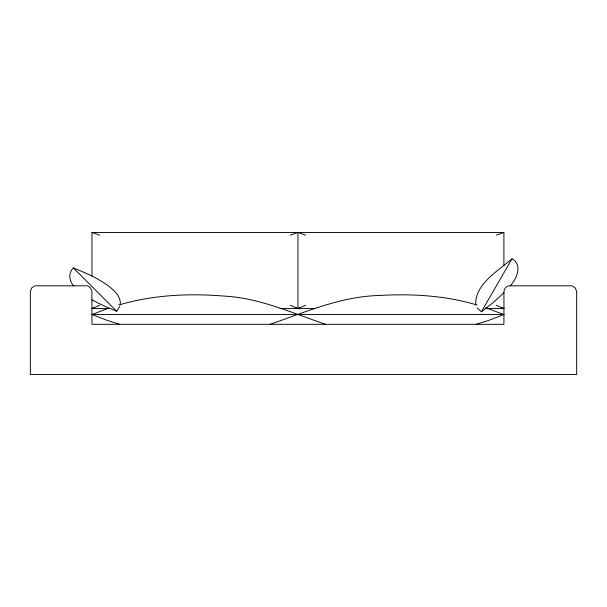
<?xml version="1.0" encoding="UTF-8"?>
<svg xmlns="http://www.w3.org/2000/svg" width="607" height="607" viewBox="0 0 607 607"><rect width="100%" height="100%" fill="white"/><g stroke="black" fill="none" stroke-linecap="round" stroke-linejoin="round"><path stroke-width="0.91" d="M120.194 304.911C121.377 297.324 115.08 291.292 109.73 286.944C98.812 278.575 86.088 273.013 73.394 267.953C68.014 272.771 69.107 281.2 73.864 286.026M119.731 306.55L116.681 311.247L103.296 305.594L91.983 299.873M477.261 308.037L481.412 311.786L512.027 258.764C522.923 264.849 516.709 278.985 510.138 285.905M503.939 292.794L492.884 302.863L481.412 311.786M512.027 258.764C498.271 270.934 474.674 283.962 475.767 305.002M108.972 308.576L91.961 308.576L99.631 305.253M296.231 307.992L297.938 308.576L305.602 305.253M119.776 324.335L107.416 320.473L91.961 314.547L107.416 308.622M485.812 307.764L503.909 314.547L488.453 320.473L476.093 324.335M290.267 235.129L297.938 232.489L305.602 235.129M91.961 308.576L93.668 307.992M496.245 235.129L503.909 232.489L503.909 265.365M290.267 305.253L297.938 308.576L299.638 307.992M34.72 285.958L31.572 288.067L30.35 291.656L30.35 374.511L576.65 374.511L576.65 291.656L575.428 288.067L572.28 285.958M508.279 285.958L505.631 287.483L503.962 290.882L503.909 324.313L91.961 324.313L91.915 290.882L90.238 287.483L87.59 285.958M118.881 305.01C153.305 294.714 189.748 293.211 225.364 296.17C260.615 298.325 292.802 313.326 325.747 324.335M270.123 324.335C305.556 312.036 340.717 296.588 378.897 295.48C411.804 293.629 445.272 295.45 476.988 305.01M35.479 285.806L86.839 285.806M509.03 285.806L571.521 285.806M91.961 276.102L91.961 232.489L503.909 232.489M279.986 308.576L314.942 308.576M486.897 308.576L503.909 308.576L496.245 305.253M91.961 314.547L503.909 314.547M502.201 307.992L503.909 308.576M91.961 232.489L99.631 235.129M73.394 267.953L116.681 311.247M297.938 232.489L297.938 308.576"/></g></svg>
